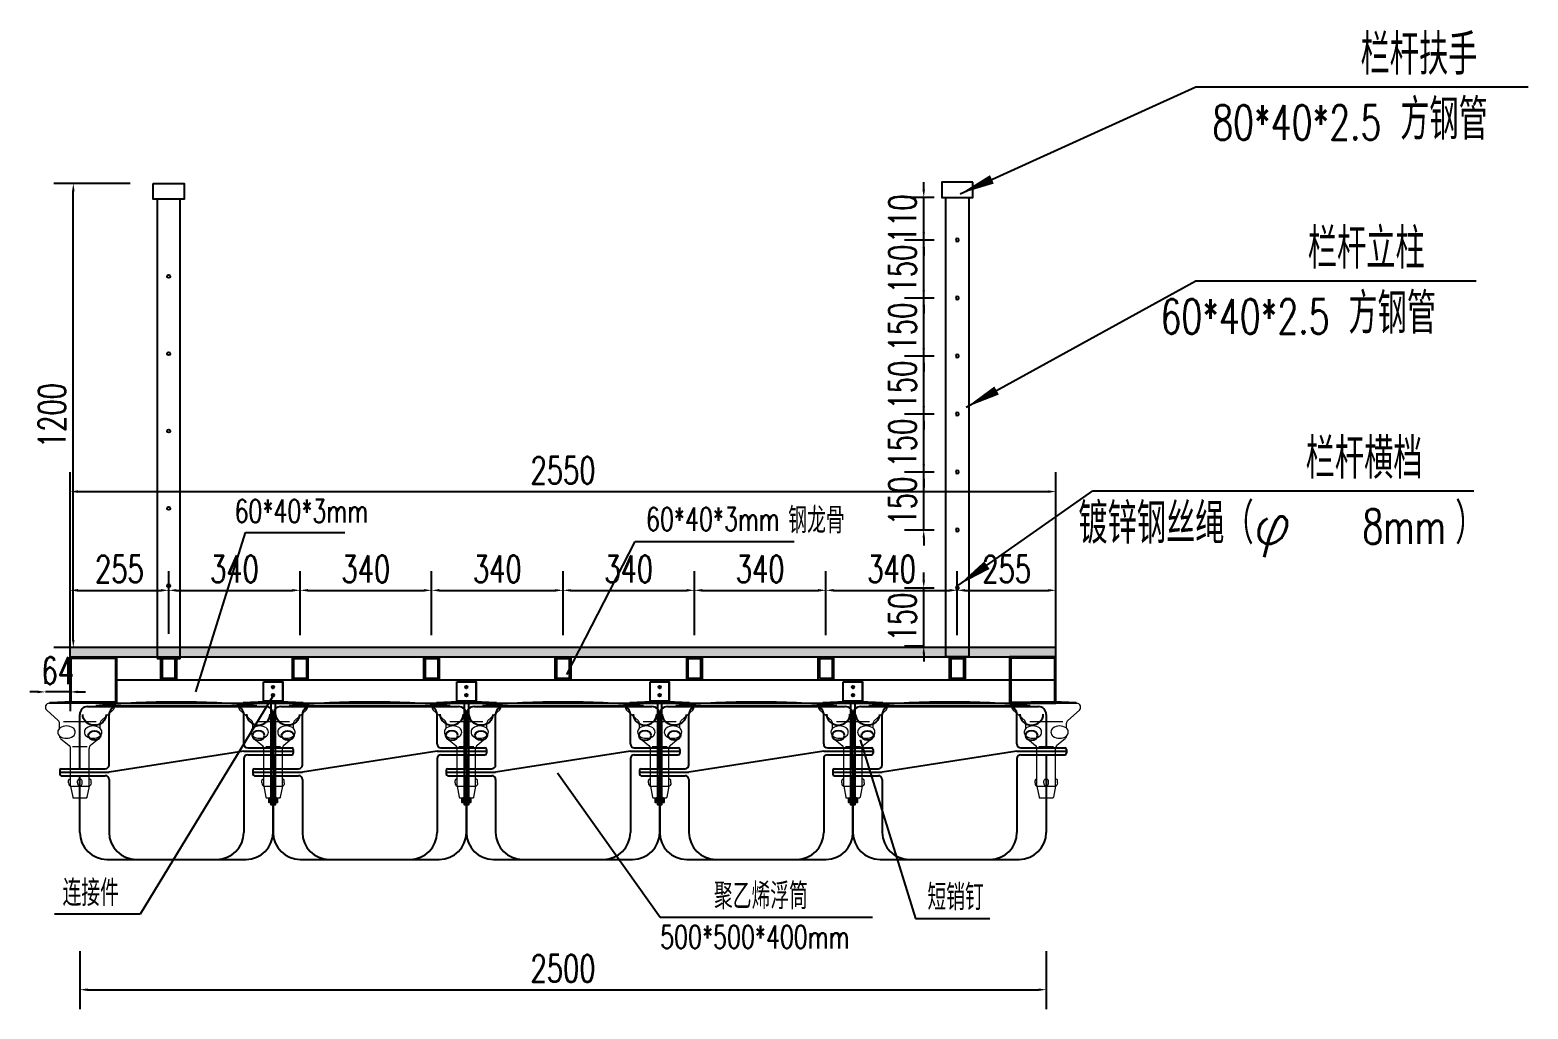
# Model space of a CAD drawing. Extents: x 833816 to 4746262, y -3629782 to -1973088.
# Drawn here: x 2461347 to 2465223, y -2634957 to -2632425 of the extents above; entities that cross this region are included whole.
import ezdxf

# ---------------------------------------------------------------- set-up
doc = ezdxf.new("R2010")
doc.units = 0
doc.header["$LTSCALE"] = 1000
doc.header["$MEASUREMENT"] = 0
doc.header["$PDMODE"] = 32
for name, color, linetype in [('00-Face', 2, 'Continuous'), ('DIM_LEAD', 3, 'Continuous'), ('FT', 5, 'Continuous'), ('hatch', 8, 'Continuous'), ('L-TEXT文字标注', 7, 'Continuous'), ('PUB_TEXT', 7, 'Continuous'), ('W-PLASTIC_RAILINGS塑木栏杆', 6, 'Continuous'), ('W-STEEL_FRAME钢架', 3, 'Continuous'), ('W-STEEL_KEEL钢龙骨', 5, 'Continuous'), ('塑木板', 32, 'Continuous'), ('短销钉', 253, 'Continuous'), ('螺栓', 146, 'Continuous')]:
    doc.layers.add(name, color=color, linetype=linetype)
doc.layers.add('伯利恒浮筒', color=5, linetype='Continuous', lineweight=5)
doc.styles.add('_TCH_DIM', font='SIMPLEX', dxfattribs={"bigfont": 'GBCBIG'})
doc.styles.add('STANDARD_T3', font='simplex.shx', dxfattribs={"width": 0.7, "bigfont": 'gbcbig.shx'})
doc.dimstyles.new('W&&20', dxfattribs={"dimtxt": 70, "dimasz": 20, "dimexe": 50, "dimexo": 60, "dimgap": 20, "dimtad": 1, "dimdec": 0, "dimzin": 0, "dimdsep": 46, "dimtxsty": 'STANDARD_T3', "dimcen": 0.09, "dimclrd": 1, "dimclre": 1, "dimclrt": 7, "dimazin": 2, "dimtfac": 1, "dimtdec": 0, "dimtix": 1, "dimtmove": 1, "dimatfit": 3, "dimfxl": 100, "dimtolj": 1, "dimtzin": 0, "dimarcsym": 0})

# ---------------------------------------------------------------- blocks, each defined once
blk = doc.blocks.new('blhft')
at = {"layer": 'FT'}
for p, q in [((-230, 395), (230, 395)), ((-208.5, 397), (208.2, 397)), ((-208.5, 397), (-208.5, 395)), ((208.2, 397), (208.2, 395)), ((-250, 234.5), (-250, 375)), ((-174.3, 244.5), (-174.3, 375)), ((174.3, 298.5), (174.3, 375)), ((250, 375), (250, 288.5)), ((174.3, 279.5), (-174.3, 225.5)), ((174.3, 279.5), (302.1, 279.5)), ((184.3, 288.5), (298.1, 288.5)), ((-298, 234.5), (-184.3, 234.5)), ((174.3, 260.5), (174.3, 70)), ((184.3, 270.5), (298.1, 270.5)), ((250, 270.5), (250, 70)), ((-302, 225.5), (-174.3, 225.5)), ((-298, 216.5), (-184.3, 216.5)), ((-250, 70), (-250, 216.5)), ((-174.3, 206.5), (-174.3, 70)), ((-180, 0), (180, 0))]:
    blk.add_line(p, q, dxfattribs=at)
at = {"layer": 'FT', "ltscale": 0.5}
for p, q in [((302.1, 284.5), (302.1, 274.5)), ((-302, 230.5), (-302, 220.5))]:
    blk.add_line(p, q, dxfattribs=at)
at = {"layer": 'FT'}
for centre, radius, start, end in [((-230, 375), 20, 90, 180), ((-0.2, -1768.5), 2175.5, 84.5043, 95.4957), ((-154.3, 375), 20, 90, 180), ((154.3, 375), 20, 0, 90), ((230, 375), 20, 0, 90), ((184.3, 298.5), 10, 180, 270), ((298.1, 274.5), 4, 270, 0), ((-184.3, 244.5), 10, 270, 0), ((184.3, 260.5), 10, 90, 180), ((-298, 220.5), 4, 180, 270), ((-184.3, 206.5), 10, 0, 90), ((-180, 70), 70, 180, 270), ((-104.3, 70), 70, 180, 270), ((104.3, 70), 70, 270, 0), ((180, 70), 70, 270, 0)]:
    blk.add_arc(centre, radius, start, end, dxfattribs=at)
at = {"layer": 'FT', "ltscale": 0.5}
for centre, start, end in [((298.1, 284.5), 0, 90), ((-298, 230.5), 90, 180)]:
    blk.add_arc(centre, 4, start, end, dxfattribs=at)
at = {"layer": 'FT', "extrusion": (0, 0, -1)}
blk.add_ellipse((-212.1, 375), major_axis=(-30.4, 0), ratio=0.921809, start_param=3.141593, end_param=6.283185, dxfattribs=at)
at = {"layer": 'FT'}
blk.add_ellipse((211.9, 375.4), major_axis=(30.4, 0.1), ratio=0.921809, start_param=3.141593, end_param=6.283185, dxfattribs=at)
blk.add_ellipse((-212.1, 320.5), major_axis=(-16, 0), ratio=0.75, dxfattribs=at)
at = {"layer": 'FT', "extrusion": (0, 0, -1)}
blk.add_ellipse((212.1, 320.5), major_axis=(16, 0), ratio=0.75, dxfattribs=at)
blk = doc.blocks.new('dxd')
at = {"layer": '短销钉', "lineweight": 13}
for p, q in [((-79, 244.5), (79, 244.5)), ((-77.5, 244.5), (-77.5, 246.5)), ((-77.5, 246.5), (77.5, 246.5)), ((77.5, 244.5), (77.5, 246.5)), ((-85.7, 227.1), (-55.8, 200.2)), ((-42.5, 197.2), (42.5, 197.2)), ((85.7, 227.1), (55.8, 200.2)), ((-52.5, 180.1), (-52.5, 192.7)), ((52.5, 180.1), (52.5, 192.7)), ((-48.8, 152.9), (-27.7, 135.8)), ((-24, 30), (-24, 128)), ((-19.2, 132.8), (19.2, 132.8)), ((24, 30), (24, 128)), ((48.8, 152.9), (27.7, 135.8)), ((-29, 38.9), (-29, 45)), ((-26, 48), (-24, 48)), ((-6, 39), (-6, 44.3)), ((6, 39), (6, 44.3)), ((26, 48), (24, 48)), ((29, 38.9), (29, 45)), ((-24, 30), (24, 30)), ((-24, 30), (-18.4, 2)), ((-16, 0), (16, 0)), ((24, 30), (18.4, 2))]:
    blk.add_line(p, q, dxfattribs=at)
at = {"layer": '短销钉', "lineweight": 13, "ltscale": 0.1}
for p, q in [((-18.4, 2), (-18, 0)), ((-18, 0), (-16, 0)), ((16, 0), (18, 0)), ((18.4, 2), (18, 0))]:
    blk.add_line(p, q, dxfattribs=at)
at = {"layer": '短销钉', "lineweight": 13}
for centre, radius, start, end in [((-79, 234.5), 10, 90, 228.0009), ((0, -1254.1), 1502.6, 87.0435, 92.9565), ((79, 234.5), 10, 311.9991, 90), ((-62.5, 192.7), 10, 0, 48.0009), ((62.5, 192.7), 10, 131.9991, 180), ((-43.5, 170), 13.5, 126.5657, 231), ((-42.5, 160.6), 10, 184.1479, 231), ((-34.5, 185.6), 31.4, 236.1381, 303.5569), ((-34.5, 154.5), 31.4, 56.4166, 122.8531), ((-25.5, 170), 13.5, 308.3696, 51.9011), ((25.5, 170), 13.5, 128.0989, 231.6304), ((34.5, 185.6), 31.4, 236.4385, 303.8665), ((34.5, 154.5), 31.3, 57.1287, 123.6019), ((42.5, 160.6), 10, 309, 355.8521), ((43.5, 170), 13.5, 309, 53.4343), ((-34, 128), 10, 0, 51), ((34, 128), 10, 129, 180), ((-26, 45), 3, 90, 180), ((-3, 44.3), 3, 115.3769, 180), ((0, 38), 10, 64.6231, 115.3769), ((3, 44.3), 3, 0, 64.6231), ((26, 45), 3, 0, 90), ((-16, 2.5), 2.5, 191.3099, 270), ((16, 2.5), 2.5, 270, 348.6901)]:
    blk.add_arc(centre, radius, start, end, dxfattribs=at)
for centre, major_axis, start_param, end_param in [((-23, 38.9), (0, -9), 4.712389, 6.115737), ((0, 39), (0, 9), 1.570796, 4.712389)]:
    blk.add_ellipse(centre, major_axis=major_axis, ratio=0.666667, start_param=start_param, end_param=end_param, dxfattribs=at)
at = {"layer": '短销钉', "lineweight": 13, "extrusion": (0, 0, -1)}
blk.add_ellipse((23, 38.9), major_axis=(0, -9), ratio=0.666667, start_param=4.712389, end_param=6.115737, dxfattribs=at)
blk = doc.blocks.new('短销固定件正视面')
at = {"layer": '塑木板', "color": 156}
blk.add_lwpolyline([(2149439.3, 351498.7), (2149442.3, 351498.7), (2149489.3, 351498.7), (2149489.3, 351451.7), (2149489.3, 351448.7), (2149439.3, 351448.7)], close=True, dxfattribs=at)
at = {"layer": '塑木板', "color": 5}
blk.add_lwpolyline([(2149489.3, 351448.7), (2149489.3, 351498.7), (2149439.3, 351498.7)], dxfattribs=at)
at = {"layer": '螺栓', "color": 156}
blk.add_lwpolyline([(2149458.3, 351448.7), (2149458.3, 351181.7), (2149470.3, 351181.7), (2149470.3, 351448.7)], dxfattribs=at)
for points in [[(2149453.8, 351196.7), (2149474.8, 351196.7), (2149474.8, 351186.7), (2149453.8, 351186.7)], [(2149455.3, 351198.7), (2149473.3, 351198.7), (2149473.3, 351196.7), (2149455.3, 351196.7)], [(2149458.8, 351196.7), (2149469.8, 351196.7), (2149469.8, 351186.7), (2149458.8, 351186.7)]]:
    blk.add_lwpolyline(points, close=True, dxfattribs=at)
blk = doc.blocks.new('自攻丝正面')
at = {"layer": '塑木板', "color": 0}
blk.add_lwpolyline([(2150142.5, 351486.6), (2150142.5, 351488.4), (2150141.5, 351488.4), (2150141.5, 351486.6), (2150139.7, 351486.6), (2150139.7, 351485.6), (2150141.5, 351485.6), (2150141.5, 351483.9), (2150142.5, 351483.9), (2150142.5, 351485.6), (2150144.3, 351485.6), (2150144.3, 351486.6)], close=True, dxfattribs=at)
blk.add_circle((2150142, 351486.1), 3.25, dxfattribs=at)
blk = doc.blocks.new('短销钉')
at = {"layer": '塑木板'}
h = blk.add_hatch(color=5, dxfattribs=at)
h.dxf.hatch_style = 1
h.paths.add_polyline_path([(-3.3, -13.6, 1), (3.2, -13.6, 1)])
h.paths.add_polyline_path([(2.2, -13.1), (2.2, -14.1), (0.4, -14.1), (0.4, -15.9), (-0.6, -15.9), (-0.6, -14.1), (-2.4, -14.1), (-2.4, -13.1), (-0.6, -13.1), (-0.6, -11.3), (0.4, -11.3), (0.4, -13.1)], flags=16)
h = blk.add_hatch(color=5, dxfattribs=at)
h.dxf.hatch_style = 1
h.paths.add_polyline_path([(2.2, -33.9), (0.4, -33.9), (0.4, -32.1), (-0.6, -32.1), (-0.6, -33.9), (-2.4, -33.9), (-2.4, -34.9), (-0.6, -34.9), (-0.6, -36.7), (0.4, -36.7), (0.4, -34.9), (2.2, -34.9)], flags=16)
h.paths.add_polyline_path([(-3.3, -34.4, 1), (3.2, -34.4, 1)])
at = {"layer": '塑木板', "color": 0}
blk.add_blockref('短销固定件正视面', (-2149464.3, -351498.7), dxfattribs=at)
at = {"layer": '塑木板', "color": 7}
for p in [(-2150142.1, -351499.7), (-2150142.1, -351520.6)]:
    blk.add_blockref('自攻丝正面', p, dxfattribs=at)
blk = doc.blocks.new('龙骨')
at = {"layer": 'W-STEEL_FRAME钢架'}
h = blk.add_hatch(dxfattribs=at)
h.set_pattern_fill('STEEL', color=5, scale=10)
h.set_pattern_definition([(45, (-467780.078, -467666.988), (-11.22532015, 11.22532015), []), (45, (-467780.078, -467659.05), (-11.22532015, 11.22532015), [])])
h.paths.add_polyline_path([(-16, -26), (-16, 26), (16, 26), (16, -26)], flags=16)
h.paths.add_polyline_path([(-20, -30), (-20, 30), (20, 30), (20, -30)])
at = {"layer": 'W-STEEL_FRAME钢架', "color": 5}
for points in [[(-20, -30), (-20, 30), (20, 30), (20, -30)], [(-16, -26), (-16, 26), (16, 26), (16, -26)]]:
    blk.add_lwpolyline(points, close=True, dxfattribs=at)
blk = doc.blocks.new('*U989')
at = {"layer": 'W-STEEL_FRAME钢架', "color": 5}
blk.add_blockref('龙骨', (0, 0), dxfattribs=at)
blk = doc.blocks.new('*U990')
at = {"layer": 'W-STEEL_FRAME钢架', "color": 0, "linetype": 'ByBlock', "lineweight": -2, "transparency": 16777216}
for p in [(0, 0), (340, 0), (680, 0), (1020, 0), (1360, 0), (1700, 0), (2040, 0)]:
    blk.add_blockref('*U989', p, dxfattribs=at)
blk = doc.blocks.new('*D995')
at = {"layer": 'Defpoints', "color": 0, "transparency": 16777216}
for p in [(2464001.4, -2633619.1), (2461451.1, -2634106.6), (2464001.4, -2634106.6)]:
    blk.add_point(p, dxfattribs=at)
at = {"layer": 'W-STEEL_FRAME钢架', "color": 1, "lineweight": -2, "transparency": 16777216}
for p, q in [((2461451.1, -2634046.6), (2461451.1, -2633569.1)), ((2464001.4, -2634046.6), (2464001.4, -2633569.1)), ((2461471.1, -2633619.1), (2463981.4, -2633619.1))]:
    blk.add_line(p, q, dxfattribs=at)
at = {"layer": 'W-STEEL_FRAME钢架', "color": 1, "transparency": 16777216}
for points in [[(2461471.1, -2633615.8), (2461471.1, -2633622.5), (2461451.1, -2633619.1)], [(2463981.4, -2633615.8), (2463981.4, -2633622.5), (2464001.4, -2633619.1)]]:
    blk.add_solid(points, dxfattribs=at)
at = {"layer": 'W-STEEL_FRAME钢架', "color": 7, "transparency": 16777216, "insert": (2462726.2, -2633564.1), "char_height": 70, "attachment_point": 5, "style": 'STANDARD_T3'}
blk.add_mtext('\\A1;2550', dxfattribs=at)
blk = doc.blocks.new('*D1004')
at = {"layer": 'Defpoints', "color": 0, "transparency": 16777216}
for p in [(2461706.2, -2633874.5), (2461451.1, -2634046.6), (2461706.2, -2634046.6)]:
    blk.add_point(p, dxfattribs=at)
at = {"layer": 'W-STEEL_FRAME钢架', "color": 1, "lineweight": -2, "transparency": 16777216}
for p, q in [((2461451.1, -2633986.6), (2461451.1, -2633824.5)), ((2461706.2, -2633986.6), (2461706.2, -2633824.5)), ((2461471.1, -2633874.5), (2461686.2, -2633874.5))]:
    blk.add_line(p, q, dxfattribs=at)
at = {"layer": 'W-STEEL_FRAME钢架', "color": 1, "transparency": 16777216}
for points in [[(2461471.1, -2633871.1), (2461471.1, -2633877.8), (2461451.1, -2633874.5)], [(2461686.2, -2633871.1), (2461686.2, -2633877.8), (2461706.2, -2633874.5)]]:
    blk.add_solid(points, dxfattribs=at)
at = {"layer": 'W-STEEL_FRAME钢架', "color": 7, "transparency": 16777216, "insert": (2461578.7, -2633819.5), "char_height": 70, "attachment_point": 5, "style": 'STANDARD_T3'}
blk.add_mtext('\\A1;255', dxfattribs=at)
blk = doc.blocks.new('*D1005')
at = {"layer": 'Defpoints', "color": 0, "transparency": 16777216}
for p in [(2461476.2, -2634335.8), (2463976.2, -2634335.8), (2463976.2, -2634907.2)]:
    blk.add_point(p, dxfattribs=at)
at = {"layer": 'L-TEXT文字标注', "color": 1, "lineweight": -2, "transparency": 16777216}
for p, q in [((2461476.2, -2634807.2), (2461476.2, -2634957.2)), ((2463976.2, -2634807.2), (2463976.2, -2634957.2)), ((2461496.2, -2634907.2), (2463956.2, -2634907.2))]:
    blk.add_line(p, q, dxfattribs=at)
at = {"layer": 'L-TEXT文字标注', "color": 1, "transparency": 16777216}
for points in [[(2461496.2, -2634903.8), (2461496.2, -2634910.5), (2461476.2, -2634907.2)], [(2463956.2, -2634903.8), (2463956.2, -2634910.5), (2463976.2, -2634907.2)]]:
    blk.add_solid(points, dxfattribs=at)
at = {"layer": 'L-TEXT文字标注', "color": 7, "transparency": 16777216, "insert": (2462726.2, -2634852.2), "char_height": 70, "attachment_point": 5, "style": 'STANDARD_T3'}
blk.add_mtext('\\A1;2500', dxfattribs=at)
blk = doc.blocks.new('*D997')
at = {"layer": 'Defpoints', "color": 0, "transparency": 16777216}
for p in [(2462046.2, -2633874.5), (2461706.2, -2634046.6), (2462046.2, -2634050.6)]:
    blk.add_point(p, dxfattribs=at)
at = {"layer": 'W-STEEL_FRAME钢架', "color": 1, "lineweight": -2, "transparency": 16777216}
for p, q in [((2461706.2, -2633986.6), (2461706.2, -2633824.5)), ((2462046.2, -2633990.6), (2462046.2, -2633824.5)), ((2461726.2, -2633874.5), (2462026.2, -2633874.5))]:
    blk.add_line(p, q, dxfattribs=at)
at = {"layer": 'W-STEEL_FRAME钢架', "color": 1, "transparency": 16777216}
for points in [[(2461726.2, -2633871.1), (2461726.2, -2633877.8), (2461706.2, -2633874.5)], [(2462026.2, -2633871.1), (2462026.2, -2633877.8), (2462046.2, -2633874.5)]]:
    blk.add_solid(points, dxfattribs=at)
at = {"layer": 'W-STEEL_FRAME钢架', "color": 7, "transparency": 16777216, "insert": (2461876.2, -2633819.5), "char_height": 70, "attachment_point": 5, "style": 'STANDARD_T3'}
blk.add_mtext('\\A1;340', dxfattribs=at)
blk = doc.blocks.new('*D998')
at = {"layer": 'Defpoints', "color": 0, "transparency": 16777216}
for p in [(2462386.2, -2633874.5), (2462046.2, -2634050.6), (2462386.2, -2634050.6)]:
    blk.add_point(p, dxfattribs=at)
at = {"layer": 'W-STEEL_FRAME钢架', "color": 1, "lineweight": -2, "transparency": 16777216}
for p, q in [((2462046.2, -2633990.6), (2462046.2, -2633824.5)), ((2462386.2, -2633990.6), (2462386.2, -2633824.5)), ((2462066.2, -2633874.5), (2462366.2, -2633874.5))]:
    blk.add_line(p, q, dxfattribs=at)
at = {"layer": 'W-STEEL_FRAME钢架', "color": 1, "transparency": 16777216}
for points in [[(2462066.2, -2633871.1), (2462066.2, -2633877.8), (2462046.2, -2633874.5)], [(2462366.2, -2633871.1), (2462366.2, -2633877.8), (2462386.2, -2633874.5)]]:
    blk.add_solid(points, dxfattribs=at)
at = {"layer": 'W-STEEL_FRAME钢架', "color": 7, "transparency": 16777216, "insert": (2462216.2, -2633819.5), "char_height": 70, "attachment_point": 5, "style": 'STANDARD_T3'}
blk.add_mtext('\\A1;340', dxfattribs=at)
blk = doc.blocks.new('*D999')
at = {"layer": 'Defpoints', "color": 0, "transparency": 16777216}
for p in [(2462726.2, -2633874.5), (2462386.2, -2634050.6), (2462726.2, -2634050.6)]:
    blk.add_point(p, dxfattribs=at)
at = {"layer": 'W-STEEL_FRAME钢架', "color": 1, "lineweight": -2, "transparency": 16777216}
for p, q in [((2462386.2, -2633990.6), (2462386.2, -2633824.5)), ((2462726.2, -2633990.6), (2462726.2, -2633824.5)), ((2462406.2, -2633874.5), (2462706.2, -2633874.5))]:
    blk.add_line(p, q, dxfattribs=at)
at = {"layer": 'W-STEEL_FRAME钢架', "color": 1, "transparency": 16777216}
for points in [[(2462406.2, -2633871.1), (2462406.2, -2633877.8), (2462386.2, -2633874.5)], [(2462706.2, -2633871.1), (2462706.2, -2633877.8), (2462726.2, -2633874.5)]]:
    blk.add_solid(points, dxfattribs=at)
at = {"layer": 'W-STEEL_FRAME钢架', "color": 7, "transparency": 16777216, "insert": (2462556.2, -2633819.5), "char_height": 70, "attachment_point": 5, "style": 'STANDARD_T3'}
blk.add_mtext('\\A1;340', dxfattribs=at)
blk = doc.blocks.new('*D1000')
at = {"layer": 'Defpoints', "color": 0, "transparency": 16777216}
for p in [(2463066.2, -2633874.5), (2462726.2, -2634050.6), (2463066.2, -2634050.6)]:
    blk.add_point(p, dxfattribs=at)
at = {"layer": 'W-STEEL_FRAME钢架', "color": 1, "lineweight": -2, "transparency": 16777216}
for p, q in [((2462726.2, -2633990.6), (2462726.2, -2633824.5)), ((2463066.2, -2633990.6), (2463066.2, -2633824.5)), ((2462746.2, -2633874.5), (2463046.2, -2633874.5))]:
    blk.add_line(p, q, dxfattribs=at)
at = {"layer": 'W-STEEL_FRAME钢架', "color": 1, "transparency": 16777216}
for points in [[(2462746.2, -2633871.1), (2462746.2, -2633877.8), (2462726.2, -2633874.5)], [(2463046.2, -2633871.1), (2463046.2, -2633877.8), (2463066.2, -2633874.5)]]:
    blk.add_solid(points, dxfattribs=at)
at = {"layer": 'W-STEEL_FRAME钢架', "color": 7, "transparency": 16777216, "insert": (2462896.2, -2633819.5), "char_height": 70, "attachment_point": 5, "style": 'STANDARD_T3'}
blk.add_mtext('\\A1;340', dxfattribs=at)
blk = doc.blocks.new('*D1001')
at = {"layer": 'Defpoints', "color": 0, "transparency": 16777216}
for p in [(2463406.2, -2633874.5), (2463066.2, -2634050.6), (2463406.2, -2634050.6)]:
    blk.add_point(p, dxfattribs=at)
at = {"layer": 'W-STEEL_FRAME钢架', "color": 1, "lineweight": -2, "transparency": 16777216}
for p, q in [((2463066.2, -2633990.6), (2463066.2, -2633824.5)), ((2463406.2, -2633990.6), (2463406.2, -2633824.5)), ((2463086.2, -2633874.5), (2463386.2, -2633874.5))]:
    blk.add_line(p, q, dxfattribs=at)
at = {"layer": 'W-STEEL_FRAME钢架', "color": 1, "transparency": 16777216}
for points in [[(2463086.2, -2633871.1), (2463086.2, -2633877.8), (2463066.2, -2633874.5)], [(2463386.2, -2633871.1), (2463386.2, -2633877.8), (2463406.2, -2633874.5)]]:
    blk.add_solid(points, dxfattribs=at)
at = {"layer": 'W-STEEL_FRAME钢架', "color": 7, "transparency": 16777216, "insert": (2463236.2, -2633819.5), "char_height": 70, "attachment_point": 5, "style": 'STANDARD_T3'}
blk.add_mtext('\\A1;340', dxfattribs=at)
blk = doc.blocks.new('*D1002')
at = {"layer": 'Defpoints', "color": 0, "transparency": 16777216}
for p in [(2463746.2, -2633874.5), (2463406.2, -2634050.6), (2463746.2, -2634050.6)]:
    blk.add_point(p, dxfattribs=at)
at = {"layer": 'W-STEEL_FRAME钢架', "color": 1, "lineweight": -2, "transparency": 16777216}
for p, q in [((2463406.2, -2633990.6), (2463406.2, -2633824.5)), ((2463746.2, -2633990.6), (2463746.2, -2633824.5)), ((2463426.2, -2633874.5), (2463726.2, -2633874.5))]:
    blk.add_line(p, q, dxfattribs=at)
at = {"layer": 'W-STEEL_FRAME钢架', "color": 1, "transparency": 16777216}
for points in [[(2463426.2, -2633871.1), (2463426.2, -2633877.8), (2463406.2, -2633874.5)], [(2463726.2, -2633871.1), (2463726.2, -2633877.8), (2463746.2, -2633874.5)]]:
    blk.add_solid(points, dxfattribs=at)
at = {"layer": 'W-STEEL_FRAME钢架', "color": 7, "transparency": 16777216, "insert": (2463576.2, -2633819.5), "char_height": 70, "attachment_point": 5, "style": 'STANDARD_T3'}
blk.add_mtext('\\A1;340', dxfattribs=at)
blk = doc.blocks.new('*D1003')
at = {"layer": 'Defpoints', "color": 0, "transparency": 16777216}
for p in [(2464001.4, -2633874.5), (2463746.2, -2634050.6), (2464001.4, -2634046.6)]:
    blk.add_point(p, dxfattribs=at)
at = {"layer": 'W-STEEL_FRAME钢架', "color": 1, "lineweight": -2, "transparency": 16777216}
for p, q in [((2463746.2, -2633990.6), (2463746.2, -2633824.5)), ((2464001.4, -2633986.6), (2464001.4, -2633824.5)), ((2463766.2, -2633874.5), (2463981.4, -2633874.5))]:
    blk.add_line(p, q, dxfattribs=at)
at = {"layer": 'W-STEEL_FRAME钢架', "color": 1, "transparency": 16777216}
for points in [[(2463766.2, -2633871.1), (2463766.2, -2633877.8), (2463746.2, -2633874.5)], [(2463981.4, -2633871.1), (2463981.4, -2633877.8), (2464001.4, -2633874.5)]]:
    blk.add_solid(points, dxfattribs=at)
at = {"layer": 'W-STEEL_FRAME钢架', "color": 7, "transparency": 16777216, "insert": (2463873.8, -2633819.5), "char_height": 70, "attachment_point": 5, "style": 'STANDARD_T3'}
blk.add_mtext('\\A1;255', dxfattribs=at)
blk = doc.blocks.new('*D1006')
at = {"layer": 'Defpoints', "color": 0, "transparency": 16777216}
for p in [(2461459.4, -2632822.6), (2461666.2, -2632822.6, 0), (2461633.4, -2634022.6, 0)]:
    blk.add_point(p, dxfattribs=at)
at = {"layer": 'W-STEEL_KEEL钢龙骨', "color": 1, "lineweight": -2, "transparency": 16777216}
for p, q in [((2461606.2, -2632822.6), (2461409.4, -2632822.6)), ((2461459.4, -2634002.6), (2461459.4, -2632842.6)), ((2461573.4, -2634022.6), (2461409.4, -2634022.6))]:
    blk.add_line(p, q, dxfattribs=at)
at = {"layer": 'W-STEEL_KEEL钢龙骨', "color": 1, "transparency": 16777216}
for points in [[(2461456, -2632842.6), (2461462.7, -2632842.6), (2461459.4, -2632822.6)], [(2461456, -2634002.6), (2461462.7, -2634002.6), (2461459.4, -2634022.6)]]:
    blk.add_solid(points, dxfattribs=at)
at = {"layer": 'W-STEEL_KEEL钢龙骨', "color": 7, "transparency": 16777216, "insert": (2461404.4, -2633422.6), "char_height": 70, "attachment_point": 5, "rotation": 90, "style": 'STANDARD_T3'}
blk.add_mtext('\\A1;1200', dxfattribs=at)
blk = doc.blocks.new('*U991')
at = {"layer": 'W-PLASTIC_RAILINGS塑木栏杆'}
blk.add_circle((0, 0), 4, dxfattribs=at)
blk = doc.blocks.new('*U992')
at = {"layer": 'W-PLASTIC_RAILINGS塑木栏杆', "color": 0, "linetype": 'ByBlock', "lineweight": -2, "transparency": 16777216}
for p in [(0, 900), (0, 750), (0, 600), (0, 450), (0, 300), (0, 150), (0, 0)]:
    blk.add_blockref('*U991', p, dxfattribs=at)
blk = doc.blocks.new('*U993')
at = {"layer": 'W-PLASTIC_RAILINGS塑木栏杆'}
blk.add_circle((0, 0), 4, dxfattribs=at)
blk = doc.blocks.new('*U994')
at = {"layer": 'W-PLASTIC_RAILINGS塑木栏杆', "color": 0, "linetype": 'ByBlock', "lineweight": -2, "transparency": 16777216}
for p in [(0, 800), (0, 600), (0, 400), (0, 200), (0, 0)]:
    blk.add_blockref('*U993', p, dxfattribs=at)
blk = doc.blocks.new('*D996')
at = {"layer": 'Defpoints', "color": 0, "transparency": 16777216}
for p in [(2463659.3, -2633868.6), (2463746.2, -2633868.6, 0), (2463716.2, -2634018.6, 0)]:
    blk.add_point(p, dxfattribs=at)
at = {"layer": 'W-STEEL_KEEL钢龙骨', "color": 1, "lineweight": -2, "transparency": 16777216}
for p, q in [((2463659.3, -2633848.6), (2463659.3, -2633828.6)), ((2463686.2, -2633868.6), (2463609.3, -2633868.6)), ((2463659.3, -2634018.6), (2463659.3, -2633868.6)), ((2463656.2, -2634018.6), (2463609.3, -2634018.6)), ((2463659.3, -2634038.6), (2463659.3, -2634058.6))]:
    blk.add_line(p, q, dxfattribs=at)
at = {"layer": 'W-STEEL_KEEL钢龙骨', "color": 1, "transparency": 16777216}
for points in [[(2463656, -2633848.6), (2463662.6, -2633848.6), (2463659.3, -2633868.6)], [(2463656, -2634038.6), (2463662.6, -2634038.6), (2463659.3, -2634018.6)]]:
    blk.add_solid(points, dxfattribs=at)
at = {"layer": 'W-STEEL_KEEL钢龙骨', "color": 7, "transparency": 16777216, "insert": (2463604.3, -2633943.6), "char_height": 70, "attachment_point": 5, "rotation": 90, "style": 'STANDARD_T3'}
blk.add_mtext('\\A1;150', dxfattribs=at)
blk = doc.blocks.new('*D1007')
at = {"layer": 'Defpoints', "color": 0, "transparency": 16777216}
for p in [(2463659.3, -2633568.6), (2463746.2, -2633568.6, 0), (2463746.2, -2633718.6, 0)]:
    blk.add_point(p, dxfattribs=at)
at = {"layer": 'W-STEEL_KEEL钢龙骨', "color": 1, "lineweight": -2, "transparency": 16777216}
for p, q in [((2463659.3, -2633548.6), (2463659.3, -2633528.6)), ((2463686.2, -2633568.6), (2463609.3, -2633568.6)), ((2463659.3, -2633718.6), (2463659.3, -2633568.6)), ((2463686.2, -2633718.6), (2463609.3, -2633718.6)), ((2463659.3, -2633738.6), (2463659.3, -2633758.6))]:
    blk.add_line(p, q, dxfattribs=at)
at = {"layer": 'W-STEEL_KEEL钢龙骨', "color": 1, "transparency": 16777216}
for points in [[(2463656, -2633548.6), (2463662.6, -2633548.6), (2463659.3, -2633568.6)], [(2463656, -2633738.6), (2463662.6, -2633738.6), (2463659.3, -2633718.6)]]:
    blk.add_solid(points, dxfattribs=at)
at = {"layer": 'W-STEEL_KEEL钢龙骨', "color": 7, "transparency": 16777216, "insert": (2463604.3, -2633643.6), "char_height": 70, "attachment_point": 5, "rotation": 90, "style": 'STANDARD_T3'}
blk.add_mtext('\\A1;150', dxfattribs=at)
blk = doc.blocks.new('*D1008')
at = {"layer": 'Defpoints', "color": 0, "transparency": 16777216}
for p in [(2463659.3, -2633418.6), (2463746.2, -2633418.6, 0), (2463746.2, -2633568.6, 0)]:
    blk.add_point(p, dxfattribs=at)
at = {"layer": 'W-STEEL_KEEL钢龙骨', "color": 1, "lineweight": -2, "transparency": 16777216}
for p, q in [((2463659.3, -2633398.6), (2463659.3, -2633378.6)), ((2463686.2, -2633418.6), (2463609.3, -2633418.6)), ((2463659.3, -2633568.6), (2463659.3, -2633418.6)), ((2463686.2, -2633568.6), (2463609.3, -2633568.6)), ((2463659.3, -2633588.6), (2463659.3, -2633608.6))]:
    blk.add_line(p, q, dxfattribs=at)
at = {"layer": 'W-STEEL_KEEL钢龙骨', "color": 1, "transparency": 16777216}
for points in [[(2463656, -2633398.6), (2463662.6, -2633398.6), (2463659.3, -2633418.6)], [(2463656, -2633588.6), (2463662.6, -2633588.6), (2463659.3, -2633568.6)]]:
    blk.add_solid(points, dxfattribs=at)
at = {"layer": 'W-STEEL_KEEL钢龙骨', "color": 7, "transparency": 16777216, "insert": (2463604.3, -2633493.6), "char_height": 70, "attachment_point": 5, "rotation": 90, "style": 'STANDARD_T3'}
blk.add_mtext('\\A1;150', dxfattribs=at)
blk = doc.blocks.new('*D1009')
at = {"layer": 'Defpoints', "color": 0, "transparency": 16777216}
for p in [(2463659.3, -2633268.6), (2463746.2, -2633268.6, 0), (2463746.2, -2633418.6, 0)]:
    blk.add_point(p, dxfattribs=at)
at = {"layer": 'W-STEEL_KEEL钢龙骨', "color": 1, "lineweight": -2, "transparency": 16777216}
for p, q in [((2463659.3, -2633248.6), (2463659.3, -2633228.6)), ((2463686.2, -2633268.6), (2463609.3, -2633268.6)), ((2463659.3, -2633418.6), (2463659.3, -2633268.6)), ((2463686.2, -2633418.6), (2463609.3, -2633418.6)), ((2463659.3, -2633438.6), (2463659.3, -2633458.6))]:
    blk.add_line(p, q, dxfattribs=at)
at = {"layer": 'W-STEEL_KEEL钢龙骨', "color": 1, "transparency": 16777216}
for points in [[(2463656, -2633248.6), (2463662.6, -2633248.6), (2463659.3, -2633268.6)], [(2463656, -2633438.6), (2463662.6, -2633438.6), (2463659.3, -2633418.6)]]:
    blk.add_solid(points, dxfattribs=at)
at = {"layer": 'W-STEEL_KEEL钢龙骨', "color": 7, "transparency": 16777216, "insert": (2463604.3, -2633343.6), "char_height": 70, "attachment_point": 5, "rotation": 90, "style": 'STANDARD_T3'}
blk.add_mtext('\\A1;150', dxfattribs=at)
blk = doc.blocks.new('*D1010')
at = {"layer": 'Defpoints', "color": 0, "transparency": 16777216}
for p in [(2463659.3, -2633118.6), (2463746.2, -2633118.6, 0), (2463746.2, -2633268.6, 0)]:
    blk.add_point(p, dxfattribs=at)
at = {"layer": 'W-STEEL_KEEL钢龙骨', "color": 1, "lineweight": -2, "transparency": 16777216}
for p, q in [((2463659.3, -2633098.6), (2463659.3, -2633078.6)), ((2463686.2, -2633118.6), (2463609.3, -2633118.6)), ((2463659.3, -2633268.6), (2463659.3, -2633118.6)), ((2463686.2, -2633268.6), (2463609.3, -2633268.6)), ((2463659.3, -2633288.6), (2463659.3, -2633308.6))]:
    blk.add_line(p, q, dxfattribs=at)
at = {"layer": 'W-STEEL_KEEL钢龙骨', "color": 1, "transparency": 16777216}
for points in [[(2463656, -2633098.6), (2463662.6, -2633098.6), (2463659.3, -2633118.6)], [(2463656, -2633288.6), (2463662.6, -2633288.6), (2463659.3, -2633268.6)]]:
    blk.add_solid(points, dxfattribs=at)
at = {"layer": 'W-STEEL_KEEL钢龙骨', "color": 7, "transparency": 16777216, "insert": (2463604.3, -2633193.6), "char_height": 70, "attachment_point": 5, "rotation": 90, "style": 'STANDARD_T3'}
blk.add_mtext('\\A1;150', dxfattribs=at)
blk = doc.blocks.new('*D1011')
at = {"layer": 'Defpoints', "color": 0, "transparency": 16777216}
for p in [(2463659.3, -2632968.6), (2463746.2, -2632968.6, 0), (2463746.2, -2633118.6, 0)]:
    blk.add_point(p, dxfattribs=at)
at = {"layer": 'W-STEEL_KEEL钢龙骨', "color": 1, "lineweight": -2, "transparency": 16777216}
for p, q in [((2463659.3, -2632948.6), (2463659.3, -2632928.6)), ((2463686.2, -2632968.6), (2463609.3, -2632968.6)), ((2463659.3, -2633118.6), (2463659.3, -2632968.6)), ((2463686.2, -2633118.6), (2463609.3, -2633118.6)), ((2463659.3, -2633138.6), (2463659.3, -2633158.6))]:
    blk.add_line(p, q, dxfattribs=at)
at = {"layer": 'W-STEEL_KEEL钢龙骨', "color": 1, "transparency": 16777216}
for points in [[(2463656, -2632948.6), (2463662.6, -2632948.6), (2463659.3, -2632968.6)], [(2463656, -2633138.6), (2463662.6, -2633138.6), (2463659.3, -2633118.6)]]:
    blk.add_solid(points, dxfattribs=at)
at = {"layer": 'W-STEEL_KEEL钢龙骨', "color": 7, "transparency": 16777216, "insert": (2463604.3, -2633043.6), "char_height": 70, "attachment_point": 5, "rotation": 90, "style": 'STANDARD_T3'}
blk.add_mtext('\\A1;150', dxfattribs=at)
blk = doc.blocks.new('*D1012')
at = {"layer": 'Defpoints', "color": 0, "transparency": 16777216}
for p in [(2463659.3, -2632858.6), (2463746.2, -2632858.6, 0), (2463746.2, -2632968.6, 0)]:
    blk.add_point(p, dxfattribs=at)
at = {"layer": 'W-STEEL_KEEL钢龙骨', "color": 1, "lineweight": -2, "transparency": 16777216}
for p, q in [((2463659.3, -2632838.6), (2463659.3, -2632818.6)), ((2463686.2, -2632858.6), (2463609.3, -2632858.6)), ((2463659.3, -2632968.6), (2463659.3, -2632858.6)), ((2463686.2, -2632968.6), (2463609.3, -2632968.6)), ((2463659.3, -2632988.6), (2463659.3, -2633008.6))]:
    blk.add_line(p, q, dxfattribs=at)
at = {"layer": 'W-STEEL_KEEL钢龙骨', "color": 1, "transparency": 16777216}
for points in [[(2463656, -2632838.6), (2463662.6, -2632838.6), (2463659.3, -2632858.6)], [(2463656, -2632988.6), (2463662.6, -2632988.6), (2463659.3, -2632968.6)]]:
    blk.add_solid(points, dxfattribs=at)
at = {"layer": 'W-STEEL_KEEL钢龙骨', "color": 7, "transparency": 16777216, "insert": (2463604.3, -2632913.6), "char_height": 70, "attachment_point": 5, "rotation": 90, "style": 'STANDARD_T3'}
blk.add_mtext('\\A1;110', dxfattribs=at)
blk = doc.blocks.new('*D1120')
at = {"layer": 'Defpoints', "color": 0, "transparency": 16777216}
for p in [(2461451.1, -2634106.6), (2461387.2, -2634137.2), (2461387.2, -2634176.6)]:
    blk.add_point(p, dxfattribs=at)
at = {"layer": 'L-TEXT文字标注', "color": 1, "lineweight": -2, "transparency": 16777216}
for p, q in [((2461387.2, -2634116.6), (2461387.2, -2634087.2)), ((2461367.2, -2634137.2), (2461347.2, -2634137.2)), ((2461451.1, -2634137.2), (2461387.2, -2634137.2)), ((2461471.1, -2634137.2), (2461491.1, -2634137.2)), ((2461451.1, -2634166.6), (2461451.1, -2634187.2))]:
    blk.add_line(p, q, dxfattribs=at)
at = {"layer": 'L-TEXT文字标注', "color": 1, "transparency": 16777216}
for points in [[(2461367.2, -2634133.8), (2461367.2, -2634140.5), (2461387.2, -2634137.2)], [(2461471.1, -2634133.8), (2461471.1, -2634140.5), (2461451.1, -2634137.2)]]:
    blk.add_solid(points, dxfattribs=at)
at = {"layer": 'L-TEXT文字标注', "color": 7, "transparency": 16777216, "insert": (2461419.2, -2634082.2), "char_height": 70, "attachment_point": 5, "style": 'STANDARD_T3'}
blk.add_mtext('\\A1;64', dxfattribs=at)

msp = doc.modelspace()

# ---------------------------------------------------------------- hatches: boundary and pattern name
at = {"layer": 'hatch'}
h = msp.add_hatch(dxfattribs=at)
h.set_pattern_fill('木纹02', color=256, scale=20, style=0)
h.set_pattern_definition([(0, (2462713.87, -2634030.59), (0, 80), [16, -24, 8, -32]), (0, (2462769.87, -2634028.59), (0, 80), [16, -64]), (0, (2462761.87, -2634024.59), (0, 80), [8, -72]), (0, (2462717.87, -2634022.59), (0, 80), [4, -56, 4, -16]), (0, (2462745.87, -2634018.59), (0, 80), [16, -24, 4, -36]), (0, (2462725.87, -2634016.59), (0, 80), [12, -68]), (0, (2462745.87, -2634014.59), (0, 80), [24, -56]), (0, (2462721.87, -2634012.59), (0, 80), [16, -64]), (0, (2462753.87, -2634010.59), (0, 80), [40, -40]), (0, (2462729.87, -2634006.59), (0, 80), [8, -24, 16, -32]), (0, (2462785.87, -2634004.59), (0, 80), [16, -64]), (0, (2462769.87, -2634002.59), (0, 80), [8, -72]), (0, (2462753.87, -2634000.59), (0, 80), [8, -72]), (0, (2462713.87, -2633998.59), (0, 80), [16, -64]), (0, (2462753.87, -2633996.59), (0, 80), [16, -64]), (0, (2462753.87, -2633992.59), (0, 80), [16, -16, 16, -32]), (0, (2462737.87, -2633988.59), (0, 80), [8, -40, 16, -16]), (0, (2462753.87, -2633986.59), (0, 80), [24, -56]), (0, (2462753.87, -2633982.59), (0, 80), [16, -64]), (0, (2462721.87, -2633980.59), (0, 80), [24, -32, 8, -16]), (0, (2462721.87, -2633976.59), (0, 80), [40, -40]), (0, (2462769.87, -2633974.59), (0, 80), [8, -72]), (0, (2462745.87, -2633972.59), (0, 80), [16, -64]), (0, (2462729.87, -2633970.59), (0, 80), [8, -32, 8, -32]), (0, (2462721.87, -2633968.59), (0, 80), [8, -24, 16, -32]), (0, (2462737.87, -2633966.59), (0, 80), [8, -40, 8, -24]), (0, (2462753.87, -2633964.59), (0, 80), [24, -56]), (0, (2462721.87, -2633960.59), (0, 80), [16, -64]), (0, (2462761.87, -2633958.59), (0, 80), [8, -72]), (0, (2462777.87, -2633956.59), (0, 80), [8, -72]), (14.0362, (2462769.868, -2634024.59), (80, -3e-09), [8.24, -321.6084]), (14.0362, (2462777.868, -2634006.59), (80, -3e-09), [8.24, -321.6084]), (14.0362, (2462769.868, -2633958.59), (80, -3e-09), [8.24, -321.6084]), (14.0362, (2462745.868, -2633988.59), (80, -3e-09), [8.24, -321.6084]), (14.0362, (2462761.868, -2633976.59), (80, -3e-09), [8.24, -321.6084]), (14.0362, (2462769.868, -2633982.59), (80, -3e-09), [8.24, -321.6084]), (14.0362, (2462729.868, -2633968.59), (80, -3e-09), [8.24, -321.6084]), (14.0362, (2462761.868, -2633972.59), (80, -3e-09), [8.24, -321.6084]), (14.0362, (2462777.868, -2634002.59), (80, -3e-09), [16.48, -313.3684]), (14.0362, (2462769.868, -2633996.59), (80, -3e-09), [16.48, -313.3684]), (14.0362, (2462769.868, -2633992.59), (80, -3e-09), [16.48, -313.3684]), (165.9638, (2462745.868, -2634018.59), (-80, -3e-09), [8.24, -16.48, 8.24, -296.8884]), (165.9638, (2462729.868, -2634006.59), (-80, -3e-09), [8.24, -321.6084]), (165.9638, (2462729.868, -2633970.59), (-80, -3e-09), [16.48, -313.3684]), (194.0362, (2462769.868, -2634028.59), (-80, 3e-09), [8.24, -321.6084]), (345.9638, (2462785.868, -2634028.59), (80, 3e-09), [8.24, -321.6084]), (345.9638, (2462761.868, -2634000.59), (80, 3e-09), [8.24, -321.6084]), (345.9638, (2462777.868, -2633986.59), (80, 3e-09), [8.24, -321.6084]), (345.9638, (2462745.868, -2633980.59), (80, 3e-09), [8.24, -321.6084]), (345.9638, (2462737.868, -2633970.59), (80, 3e-09), [8.24, -321.6084]), (345.9638, (2462745.868, -2633966.59), (80, 3e-09), [8.24, -321.6084]), (345.9638, (2462745.868, -2633980.59), (80, 3e-09), [8.24, -321.6084]), (345.9638, (2462769.868, -2633968.59), (80, 3e-09), [32.96, -296.8884]), (345.9638, (2462721.868, -2634022.59), (80, 3e-09), [32.96, -296.8884]), (345.9638, (2462729.868, -2634016.59), (80, 3e-09), [32.96, -296.8884]), (345.9638, (2462737.868, -2634012.59), (80, 3e-09), [8.24, -16.48, 16.48, -288.6484]), (345.9638, (2462737.868, -2634006.59), (80, 3e-09), [16.48, -16.48, 16.48, -280.4084]), (345.9638, (2462729.868, -2633998.59), (80, 3e-09), [32.96, -296.8884]), (345.9638, (2462721.868, -2633992.59), (80, 3e-09), [32.96, -296.8884]), (345.9638, (2462721.868, -2633988.59), (80, 3e-09), [32.96, -296.8884]), (345.9638, (2462777.868, -2633964.59), (80, 3e-09), [8.24, -321.6084]), (345.9638, (2462785.868, -2633956.59), (80, 2e-05), [16.48, -313.3684]), (345.9638, (2462737.868, -2633960.59), (80, 2e-05), [16.48, -313.3684]), (345.9638, (2462729.868, -2634030.59), (80, 1e-06), [32.96, -296.8884]), (345.9638, (2462777.868, -2633974.59), (80, 1e-06), [24.72, -305.1284]), (345.9638, (2462785.868, -2633980.59), (80, 1e-06), [49.44, -280.4084])])
h.paths.add_polyline_path([(2461451.1, -2634046.6), (2461451.1, -2634021.6), (2464001.4, -2634021.6), (2464001.4, -2634046.6)])

# ---------------------------------------------------------------- linework, layer by layer
at = {"layer": '00-Face'}
for p, q in [((2461451.1, -2634021.6), (2464001.4, -2634021.6)), ((2461451.1, -2634046.6), (2464001.4, -2634046.6))]:
    msp.add_line(p, q, dxfattribs=at)
at = {"layer": 'DIM_LEAD', "color": 7}
for p, q in [((2463753.6, -2632848.9, 0), (2464362.9, -2632572.9, 0)), ((2464362.9, -2632572.9, 0), (2465222.5, -2632572.9, 0)), ((2463769, -2633401.2, 0), (2464362.9, -2633074.3, 0)), ((2464362.9, -2633074.3, 0), (2465088.6, -2633074.3, 0)), ((2463749, -2633861.1, 0), (2464096.9, -2633617.4, 0)), ((2464096.9, -2633617.4, 0), (2465082.3, -2633617.4, 0))]:
    msp.add_line(p, q, dxfattribs=at)
at = {"layer": 'DIM_LEAD'}
for p, q in [((2461776.5, -2634136.6), (2461904.9, -2633725)), ((2461904.9, -2633725), (2462161.8, -2633725)), ((2462736, -2634092.1), (2462912.5, -2633748.3)), ((2462912.5, -2633748.3), (2463323.7, -2633748.3)), ((2461976.9, -2634145.8), (2461632.5, -2634711.8)), ((2463494.7, -2634261.1), (2463638, -2634723.1)), ((2462712.1, -2634346), (2462977.4, -2634719.9)), ((2461632.5, -2634711.8), (2461410.6, -2634711.8)), ((2462977.4, -2634719.9), (2463526.6, -2634719.9)), ((2463638, -2634723.1), (2463829.9, -2634723.1))]:
    msp.add_line(p, q, dxfattribs=at)
at = {"layer": 'DIM_LEAD', "color": 7, "elevation": 0}
for points in [[(2463753.6, -2632848.9, 0, 24, 0), (2463835.6, -2632811.8, 0, 0, 0)], [(2463769, -2633401.2, 0, 24, 0), (2463847.8, -2633357.8, 0, 0, 0)], [(2463749, -2633861.1, 0, 24, 0), (2463822.7, -2633809.5, 0, 0, 0)]]:
    msp.add_lwpolyline(points, format="xyseb", dxfattribs=at)
at = {"layer": 'W-PLASTIC_RAILINGS塑木栏杆'}
for points in [[(2461666.2, -2632822.6), (2461746.2, -2632822.6), (2461746.2, -2632862.6), (2461666.2, -2632862.6)], [(2463786.2, -2632818.6), (2463706.2, -2632818.6), (2463706.2, -2632858.6), (2463786.2, -2632858.6)], [(2461676.2, -2634050.6), (2461736.2, -2634050.6), (2461736.2, -2632862.6), (2461676.2, -2632862.6)], [(2463776.2, -2634046.6), (2463716.2, -2634046.6), (2463716.2, -2632858.6), (2463776.2, -2632858.6)]]:
    msp.add_lwpolyline(points, close=True, dxfattribs=at)
at = {"layer": 'W-STEEL_FRAME钢架'}
for points in [[(2461451.1, -2634046.6), (2461571.1, -2634046.6), (2461571.1, -2634166.6), (2461451.1, -2634166.6)], [(2461454.1, -2634049.6), (2461568.1, -2634049.6), (2461568.1, -2634163.6), (2461454.1, -2634163.6)], [(2464001.4, -2634046.6), (2463881.4, -2634046.6), (2463881.4, -2634166.6), (2464001.4, -2634166.6)], [(2463998.4, -2634049.6), (2463884.4, -2634049.6), (2463884.4, -2634163.6), (2463998.4, -2634163.6)], [(2461571.1, -2634166.6), (2463998.4, -2634166.6), (2463998.4, -2634106.6), (2461571.1, -2634106.6)]]:
    msp.add_lwpolyline(points, close=True, dxfattribs=at)

# ---------------------------------------------------------------- block references
at = {"layer": 'W-PLASTIC_RAILINGS塑木栏杆', "xscale": -1}
msp.add_blockref('*U992', (2463746.2, -2633868.6), dxfattribs=at)
at = {"layer": 'W-PLASTIC_RAILINGS塑木栏杆'}
msp.add_blockref('*U994', (2461706.2, -2633862.6), dxfattribs=at)
at = {"layer": 'W-STEEL_FRAME钢架', "color": 5}
msp.add_blockref('*U990', (2461706.2, -2634076.6), dxfattribs=at)
at = {"layer": 'W-STEEL_FRAME钢架'}
for p in [(2461976.2, -2634111.1), (2462476.2, -2634111.1), (2462976.2, -2634111.1), (2463476.2, -2634111.1)]:
    msp.add_blockref('短销钉', p, dxfattribs=at)
at = {"layer": '伯利恒浮筒'}
for p in [(2461726.2, -2634570.3), (2462226.2, -2634570.3), (2462726.2, -2634570.3), (2463226.2, -2634570.3), (2463726.2, -2634570.3)]:
    msp.add_blockref('blhft', p, dxfattribs=at)
at = {"layer": '短销钉'}
for p in [(2461476.2, -2634411.1), (2461976.2, -2634411.1), (2462476.2, -2634411.1), (2462976.2, -2634411.1), (2463476.2, -2634411.1), (2463976.2, -2634411.1)]:
    msp.add_blockref('dxd', p, dxfattribs=at)

# ---------------------------------------------------------------- texts
at = {"layer": 'PUB_TEXT', "color": 7, "style": '_TCH_DIM'}
for s, height, p in [('栏杆扶手', 105, (2464789.2, -2632541.4, 0)), ('方钢管', 105, (2464891.8, -2632709.4, 0)), ('栏杆立柱', 105, (2464652.8, -2633042.8, 0)), ('方钢管', 105, (2464757.8, -2633210.8, 0)), ('栏杆横档', 105, (2464647.3, -2633585.9, 0)), ('钢龙骨', 67.52, (2463309, -2633727.3)), ('镀锌钢丝绳（φ', 105, (2464059.2, -2633753.9, 0)), ('）', 105, (2465034.2, -2633753.9, 0)), ('连接件', 67.52, (2461431.6, -2634690.8)), ('聚乙烯浮筒', 67.52, (2463116.6, -2634698.9)), ('短销钉', 67.52, (2463668.9, -2634702.1))]:
    msp.add_text(s, height=height, dxfattribs=at).set_placement(p)
at = {"layer": 'PUB_TEXT', "color": 7, "style": '_TCH_DIM', "width": 0.705882}
for s, height, p in [('80*40*2.5', 89.25, (2464405.8, -2632709.4, 0)), ('60*40*2.5', 89.25, (2464271.8, -2633210.8, 0)), ('60*40*3mm', 59.5, (2461876.5, -2633699.4)), ('60*40*3mm', 59.5, (2462941, -2633720.2)), ('8mm', 89.25, (2464794.2, -2633753.9, 0)), ('500*500*400mm', 59.5, (2462977.6, -2634800.4))]:
    msp.add_text(s, height=height, dxfattribs=at).set_placement(p)

# ---------------------------------------------------------------- dimensions: what is measured, and where the dimension line sits
at = {"layer": 'L-TEXT文字标注'}
dim = msp.add_linear_dim(base=(2461387.2, -2634137.2), p1=(2461451.1, -2634106.6), p2=(2461387.2, -2634176.6), dimstyle='W&&20', dxfattribs=at)
dim.commit()
dim.dimension.update_dxf_attribs({"geometry": '*D1120', "text_midpoint": (2461419.2, -2634082.2)})
dim = msp.add_linear_dim(base=(2463976.2, -2634907.2), p1=(2461476.2, -2634335.8), p2=(2463976.2, -2634335.8), dimstyle='W&&20', override={"dimfxlon": 1}, dxfattribs=at)
dim.commit()
dim.dimension.update_dxf_attribs({"geometry": '*D1005', "text_midpoint": (2462726.2, -2634852.2)})
at = {"layer": 'W-STEEL_FRAME钢架', "color": 5}
for base, p1, p2, picture, middle in [((2464001.4, -2633619.1), (2461451.1, -2634106.6), (2464001.4, -2634106.6), '*D995', (2462726.2, -2633564.1)), ((2461706.2, -2633874.5), (2461451.1, -2634046.6), (2461706.2, -2634046.6), '*D1004', (2461578.7, -2633819.5))]:
    dim = msp.add_linear_dim(base=base, p1=p1, p2=p2, dimstyle='W&&20', dxfattribs=at)
    dim.commit()
    dim.dimension.update_dxf_attribs({"geometry": picture, "text_midpoint": middle})
at = {"layer": 'W-STEEL_FRAME钢架'}
for base, p1, p2, picture, middle in [((2462046.2, -2633874.5), (2461706.2, -2634046.6), (2462046.2, -2634050.6), '*D997', (2461876.2, -2633819.5)), ((2462386.2, -2633874.5), (2462046.2, -2634050.6), (2462386.2, -2634050.6), '*D998', (2462216.2, -2633819.5)), ((2462726.2, -2633874.5), (2462386.2, -2634050.6), (2462726.2, -2634050.6), '*D999', (2462556.2, -2633819.5)), ((2463066.2, -2633874.5), (2462726.2, -2634050.6), (2463066.2, -2634050.6), '*D1000', (2462896.2, -2633819.5)), ((2463406.2, -2633874.5), (2463066.2, -2634050.6), (2463406.2, -2634050.6), '*D1001', (2463236.2, -2633819.5)), ((2463746.2, -2633874.5), (2463406.2, -2634050.6), (2463746.2, -2634050.6), '*D1002', (2463576.2, -2633819.5)), ((2464001.4, -2633874.5), (2463746.2, -2634050.6), (2464001.4, -2634046.6), '*D1003', (2463873.8, -2633819.5))]:
    dim = msp.add_linear_dim(base=base, p1=p1, p2=p2, dimstyle='W&&20', dxfattribs=at)
    dim.commit()
    dim.dimension.update_dxf_attribs({"geometry": picture, "text_midpoint": middle})
at = {"layer": 'W-STEEL_KEEL钢龙骨'}
for base, p1, p2, picture, middle in [((2461459.4, -2632822.6, 0), (2461633.4, -2634022.6), (2461666.2, -2632822.6), '*D1006', (2461404.4, -2633422.6, 0)), ((2463659.3, -2632858.6, 0), (2463746.2, -2632968.6), (2463746.2, -2632858.6), '*D1012', (2463604.3, -2632913.6, 0)), ((2463659.3, -2632968.6, 0), (2463746.2, -2633118.6), (2463746.2, -2632968.6), '*D1011', (2463604.3, -2633043.6, 0)), ((2463659.3, -2633118.6, 0), (2463746.2, -2633268.6), (2463746.2, -2633118.6), '*D1010', (2463604.3, -2633193.6, 0)), ((2463659.3, -2633268.6, 0), (2463746.2, -2633418.6), (2463746.2, -2633268.6), '*D1009', (2463604.3, -2633343.6, 0)), ((2463659.3, -2633418.6, 0), (2463746.2, -2633568.6), (2463746.2, -2633418.6), '*D1008', (2463604.3, -2633493.6, 0)), ((2463659.3, -2633568.6, 0), (2463746.2, -2633718.6), (2463746.2, -2633568.6), '*D1007', (2463604.3, -2633643.6, 0)), ((2463659.3, -2633868.6, 0), (2463716.2, -2634018.6), (2463746.2, -2633868.6), '*D996', (2463604.3, -2633943.6, 0))]:
    dim = msp.add_linear_dim(base=base, p1=p1, p2=p2, angle=90, dimstyle='W&&20', dxfattribs=at)
    dim.commit()
    dim.dimension.update_dxf_attribs({"geometry": picture, "text_midpoint": middle})

doc.saveas('drawing.dxf')
